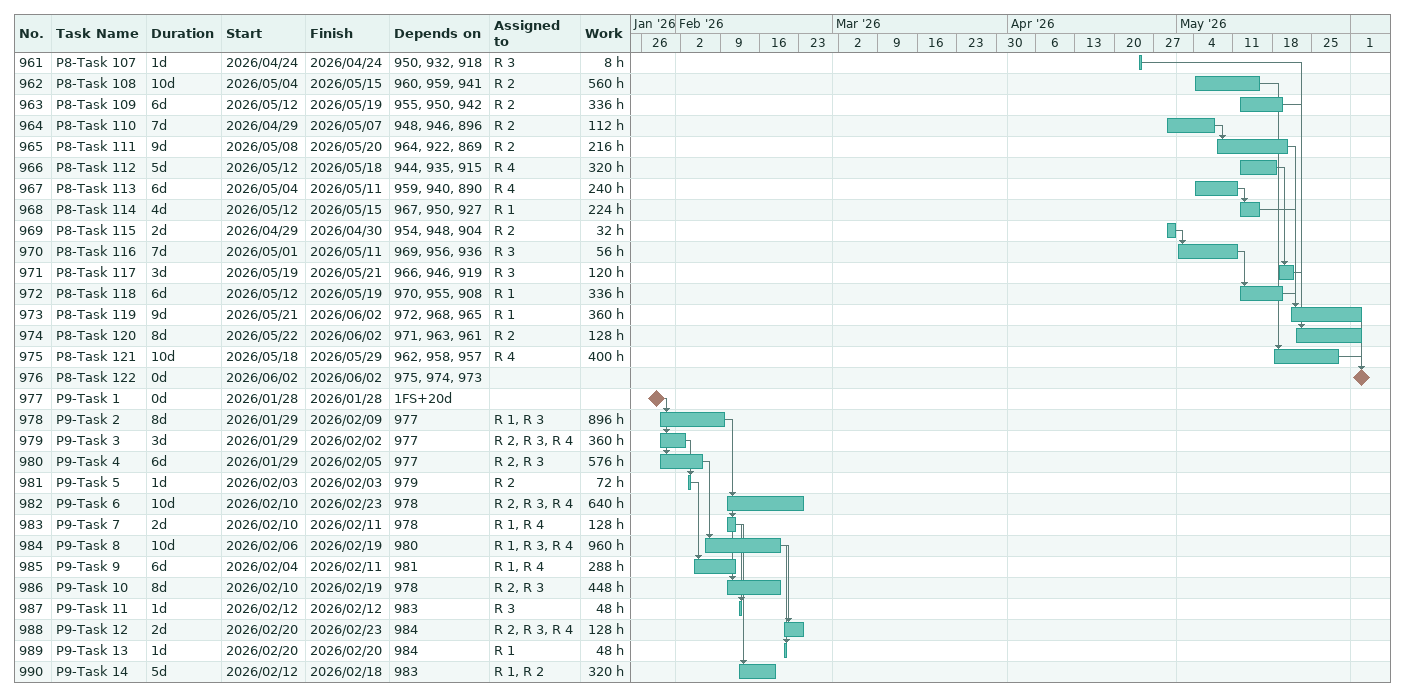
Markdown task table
| ID | Task | Duration | Start | Finish | Predecessors | Resources | Work (h) |
|---|---|---|---|---|---|---|---|
| 961 | P8-Task 107 | 1d | 2026-04-24 | 2026-04-24 | 950, 932, 918 | R 3 | 8 |
| 962 | P8-Task 108 | 10d | 2026-05-04 | 2026-05-15 | 960, 959, 941 | R 2 | 560 |
| 963 | P8-Task 109 | 6d | 2026-05-12 | 2026-05-19 | 955, 950, 942 | R 2 | 336 |
| 964 | P8-Task 110 | 7d | 2026-04-29 | 2026-05-07 | 948, 946, 896 | R 2 | 112 |
| 965 | P8-Task 111 | 9d | 2026-05-08 | 2026-05-20 | 964, 922, 869 | R 2 | 216 |
| 966 | P8-Task 112 | 5d | 2026-05-12 | 2026-05-18 | 944, 935, 915 | R 4 | 320 |
| 967 | P8-Task 113 | 6d | 2026-05-04 | 2026-05-11 | 959, 940, 890 | R 4 | 240 |
| 968 | P8-Task 114 | 4d | 2026-05-12 | 2026-05-15 | 967, 950, 927 | R 1 | 224 |
| 969 | P8-Task 115 | 2d | 2026-04-29 | 2026-04-30 | 954, 948, 904 | R 2 | 32 |
| 970 | P8-Task 116 | 7d | 2026-05-01 | 2026-05-11 | 969, 956, 936 | R 3 | 56 |
| 971 | P8-Task 117 | 3d | 2026-05-19 | 2026-05-21 | 966, 946, 919 | R 3 | 120 |
| 972 | P8-Task 118 | 6d | 2026-05-12 | 2026-05-19 | 970, 955, 908 | R 1 | 336 |
| 973 | P8-Task 119 | 9d | 2026-05-21 | 2026-06-02 | 972, 968, 965 | R 1 | 360 |
| 974 | P8-Task 120 | 8d | 2026-05-22 | 2026-06-02 | 971, 963, 961 | R 2 | 128 |
| 975 | P8-Task 121 | 10d | 2026-05-18 | 2026-05-29 | 962, 958, 957 | R 4 | 400 |
| 976 | P8-Task 122 | 0d | 2026-06-02 | 2026-06-02 | 975, 974, 973 |  |  |
| 977 | P9-Task 1 | 0d | 2026-01-28 | 2026-01-28 | 1FS+20d |  |  |
| 978 | P9-Task 2 | 8d | 2026-01-29 | 2026-02-09 | 977 | R 1, R 3 | 896 |
| 979 | P9-Task 3 | 3d | 2026-01-29 | 2026-02-02 | 977 | R 2, R 3, R 4 | 360 |
| 980 | P9-Task 4 | 6d | 2026-01-29 | 2026-02-05 | 977 | R 2, R 3 | 576 |
| 981 | P9-Task 5 | 1d | 2026-02-03 | 2026-02-03 | 979 | R 2 | 72 |
| 982 | P9-Task 6 | 10d | 2026-02-10 | 2026-02-23 | 978 | R 2, R 3, R 4 | 640 |
| 983 | P9-Task 7 | 2d | 2026-02-10 | 2026-02-11 | 978 | R 1, R 4 | 128 |
| 984 | P9-Task 8 | 10d | 2026-02-06 | 2026-02-19 | 980 | R 1, R 3, R 4 | 960 |
| 985 | P9-Task 9 | 6d | 2026-02-04 | 2026-02-11 | 981 | R 1, R 4 | 288 |
| 986 | P9-Task 10 | 8d | 2026-02-10 | 2026-02-19 | 978 | R 2, R 3 | 448 |
| 987 | P9-Task 11 | 1d | 2026-02-12 | 2026-02-12 | 983 | R 3 | 48 |
| 988 | P9-Task 12 | 2d | 2026-02-20 | 2026-02-23 | 984 | R 2, R 3, R 4 | 128 |
| 989 | P9-Task 13 | 1d | 2026-02-20 | 2026-02-20 | 984 | R 1 | 48 |
| 990 | P9-Task 14 | 5d | 2026-02-12 | 2026-02-18 | 983 | R 1, R 2 | 320 |
